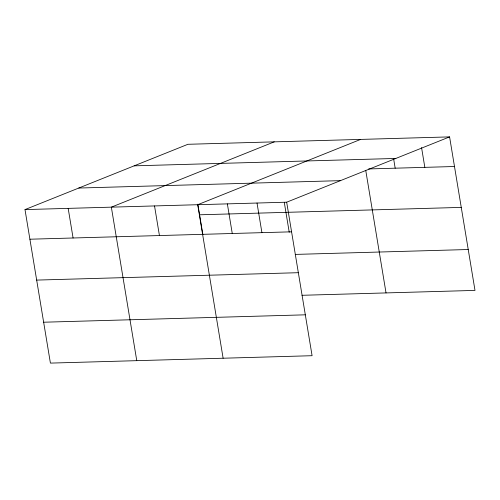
<?xml version="1.0" encoding="UTF-8"?>
<svg xmlns="http://www.w3.org/2000/svg" width="500" height="500" viewBox="0 0 500 500"><rect width="100%" height="100%" fill="white"/><g stroke="black" fill="none" stroke-linecap="round" stroke-linejoin="round"><path stroke-width="0.75" d="M449.588 136.894L286.675 202.2L312.087 355.706L50.412 363.106L25 209.594L187.913 144.294L449.588 136.894L475 290.406L301.994 295.294M274.262 141.85L111.35 207.156L136.769 360.662M360.619 139.412L197.706 204.713L223.119 358.225M134.15 165.844L395.825 158.444M368.644 168.938L454.487 166.513M78.763 188.044L340.438 180.65M25 209.594L286.675 202.2M199.581 214.794L461.256 207.394M29.9 239.213L291.575 231.819M295.225 254.412L468.231 249.519M36.669 280.094L298.344 272.7M43.644 322.219L305.319 314.825M421.562 147.606L424.831 167.35M393.669 159.075L395.175 168.188M365.769 170.544L386.031 292.919M284.306 202.506L289.231 232.262M257.019 203.038L261.919 232.656M227.362 203.875L232.262 233.494M197.831 204.194L202.881 234.706M154.531 205.938L159.431 235.55M68.175 208.375L73.081 237.994"/></g></svg>
